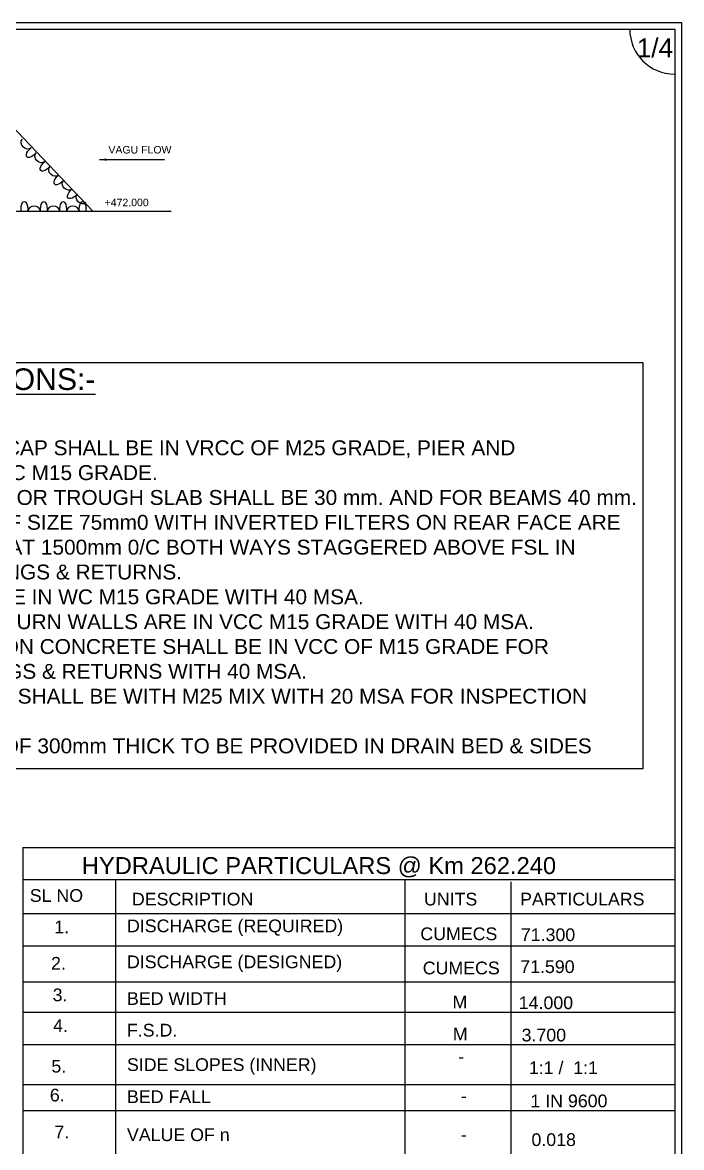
# Model space of a CAD drawing. Header units: millimetres. Extents: x 5124 to 6568637, y 2311 to 91879094.
# Drawn here: x 3379945 to 3388706, y 45950060 to 45965025 of the extents above; entities that cross this region are included whole.
import ezdxf

# ---------------------------------------------------------------- set-up
doc = ezdxf.new("R2010")
doc.units = ezdxf.units.MM
doc.header["$MEASUREMENT"] = 0
for name, color, linetype in [('DIMENSION', 7, 'Continuous'), ('DRAWING', 7, 'Continuous'), ('TEXT', 7, 'Continuous')]:
    doc.layers.add(name, color=color, linetype=linetype)
doc.styles.get("Standard").update_dxf_attribs({"font": 'arial.ttf', "height": 120})
doc.dimstyles.get("Standard").update_dxf_attribs({"dimtxt": 200, "dimasz": 110, "dimexe": 0.18, "dimexo": 0.0625, "dimgap": 0.09, "dimtad": 0, "dimtih": 1, "dimtoh": 1, "dimdec": 0, "dimzin": 0, "dimdsep": 46, "dimtxsty": 'Standard', "dimblk": 'OBLIQUE', "dimcen": 0.09, "dimse1": 1, "dimse2": 1, "dimadec": 0, "dimazin": 0, "dimtfac": 1, "dimtdec": 0, "dimtofl": 0, "dimtmove": 0, "dimatfit": 3, "dimfxl": 1, "dimtolj": 1, "dimtzin": 0, "dimarcsym": 0})

# ---------------------------------------------------------------- blocks, each defined once
blk = doc.blocks.new('_Oblique')
at = {"color": 0, "linetype": 'ByBlock', "lineweight": -2}
blk.add_line((-0.5, -0.5), (0.5, 0.5), dxfattribs=at)

msp = doc.modelspace()

# ---------------------------------------------------------------- linework, layer by layer
at = {"layer": 'DIMENSION'}
for points in [[(3379793.3, 45963658.7), (3380880.2, 45962513.8)], [(3376401, 45962513.8), (3381922.1, 45962513.8)]]:
    msp.add_lwpolyline(points, dxfattribs=at)
at = {"layer": 'DIMENSION', "extrusion": (0, 0, -1)}
for centre, major_axis, ratio, start_param, end_param in [((3380000.6, 45963415.9), (-57.8, 57.4), 0.8079133, 3.1415927, 6.2831853), ((3380075.7, 45963308.6), (71, 71.6), 0.4838731, 1.3374504, 4.9457349), ((3380183.7, 45963234.3), (-57.8, 57.4), 0.8079133, 3.1415927, 6.2831853), ((3380258.9, 45963127), (71, 71.6), 0.4838731, 1.3374504, 4.9457349), ((3380366.9, 45963052.7), (-57.8, 57.4), 0.8079133, 3.1415927, 6.2831853), ((3380442, 45962945.4), (71, 71.6), 0.4838731, 1.3374504, 4.9457349), ((3380547.4, 45962867.9), (-57.8, 57.4), 0.8079133, 3.1415927, 6.2831853), ((3380622.6, 45962760.6), (71, 71.6), 0.4838731, 1.3374504, 4.9457349), ((3380730.6, 45962686.3), (-57.8, 57.4), 0.8079133, 3.1415927, 6.2831853)]:
    msp.add_ellipse(centre, major_axis=major_axis, ratio=ratio, start_param=start_param, end_param=end_param, dxfattribs=at)
at = {"layer": 'DIMENSION'}
for centre, major_axis, ratio, start_param, end_param in [((3379970, 45962541), (0, -100.9), 0.4838731, 1.3374504, 4.9457349), ((3380099, 45962517.7), (-81.5, 0), 0.8079133, 3.1415927, 6.2831853), ((3380227.9, 45962541), (0, -100.9), 0.4838731, 1.3374504, 4.9457349), ((3380356.9, 45962517.7), (-81.5, 0), 0.8079133, 3.1415927, 6.2831853), ((3380485.8, 45962541), (0, -100.9), 0.4838731, 1.3374504, 4.9457349), ((3380614.8, 45962517.7), (-81.5, 0), 0.8079133, 3.1415927, 6.2831853), ((3380743.8, 45962541), (0, -100.9), 0.4838731, 1.3374504, 4.9457349)]:
    msp.add_ellipse(centre, major_axis=major_axis, ratio=ratio, start_param=start_param, end_param=end_param, dxfattribs=at)
at = {"layer": 'DRAWING'}
for points in [[(3337339.5, 45965025.3), (3388705.8, 45965025.3), (3388705.8, 45927310.5), (3337339.5, 45927310.5)], [(3337429.6, 45964935.3), (3388615.7, 45964935.3), (3388615.7, 45927400.6), (3337429.6, 45927400.6)]]:
    msp.add_lwpolyline(points, close=True, dxfattribs=at)
at = {"layer": 'TEXT'}
msp.add_lwpolyline([(3377096, 45960501.5), (3388194, 45960501.5), (3388194, 45955097), (3377096, 45955097)], close=True, dxfattribs=at)
at = {"layer": 'TEXT', "ltscale": 0.02}
for points in [[(3379947.5, 45954052), (3388615.7, 45954052)], [(3379947.5, 45953626.8), (3388615.7, 45953626.8)], [(3381179.2, 45953626.8), (3381179.2, 45946499.7)], [(3385030, 45953626.8), (3385030, 45946499.7)], [(3386435.3, 45953592.2), (3386435.3, 45946499.7)], [(3379947.5, 45953172.6), (3388615.7, 45953172.6)], [(3379947.5, 45952743), (3388615.7, 45952743)], [(3379947.5, 45952264.2), (3388615.7, 45952264.2)], [(3379947.5, 45951859.1), (3388615.7, 45951859.1)], [(3379947.5, 45951429.5), (3388615.7, 45951429.5)], [(3379947.5, 45950897.1), (3388615.7, 45950897.1)], [(3379947.5, 45950553.4), (3388615.7, 45950553.4)]]:
    msp.add_lwpolyline(points, dxfattribs=at)
at = {"layer": 'TEXT'}
for points in [[(3379947.5, 45954052), (3379947.5, 45946499.7)], [(3388615.7, 45954052), (3388615.7, 45946499.7)]]:
    msp.add_lwpolyline(points, dxfattribs=at)
msp.add_arc((3388615.7, 45964935.3), 597.5, 180, 270, dxfattribs=at)

# ---------------------------------------------------------------- texts
at = {"layer": 'DRAWING', "char_height": 169.08, "attachment_point": 1}
for s, insert, width in [('CUMECS', (3385234, 45952987), 1049.458), ('M \\P', (3385666.8, 45951652.4), 169.662)]:
    msp.add_mtext(s, dxfattribs=dict(at, insert=insert, width=width))
at = {"layer": 'TEXT'}
for s, height, p in [('1/4', 250, (3388109.6, 45964562.7)), ('VAGU FLOW', 100, (3381087.1, 45963282.8)), ('+472.000', 100, (3381036.3, 45962581.3))]:
    msp.add_text(s, height=height, dxfattribs=at).set_placement(p)
at = {"layer": 'TEXT', "attachment_point": 1}
for s, insert, char_height, width in [('{\\H1.4486x;\\LSPECIFICATIONS:-\\P\\P}1. TROUGH, PIER CAP SHALL BE IN VRCC OF M25 GRADE, PIER AND FOUNDATION IN CC M15 GRADE. \\P2. CLEAR COVER FOR TROUGH SLAB SHALL BE 30 mm. AND FOR BEAMS 40 mm. \\P3. WEEP HOLES OF SIZE 75mm0 WITH INVERTED FILTERS ON REAR FACE ARE TO BE PROVIDED AT 1500mm 0/C BOTH WAYS STAGGERED ABOVE FSL IN ABUTMENTS & WINGS & RETURNS. \\P4. ABUTMENTS ARE IN WC M15 GRADE WITH 40 MSA. \\P5. WINGS AND RETURN WALLS ARE IN VCC M15 GRADE WITH 40 MSA. \\P6. THE FOUNDATION CONCRETE SHALL BE IN VCC OF M15 GRADE FOR ABUTMENTS, WINGS & RETURNS WITH 40 MSA. \\P7. WEARING COAT SHALL BE WITH M25 MIX WITH 20 MSA FOR INSPECTION PATH BRIDGE. \\P8. BED PITCHING OF 300mm THICK TO BE PROVIDED IN DRAIN BED & SIDES ', (3377327.6, 45960424.2), 198.2235, 10886.009), ('\\PHYDRAULIC PARTICULARS @ Km 262.240', (3380733.9, 45954298.4), 225.439, 9587.73), (' SL NO', (3379976, 45953496.3), 169.08, 1246.691), (' DESCRIPTION ', (3381334, 45953448.5), 169.08, 2881.579), ('UNITS', (3385282.6, 45953448.5), 169.08, 1122.152), ('PARTICULARS', (3386560.1, 45953448.5), 169.08, 2687.742), ('1.', (3380367.8, 45953078.7), 169.08, 249.601), ('DISCHARGE (REQUIRED)', (3381334, 45953092.7), 169.08, 4714.53), ('71.300 ', (3386570.7, 45952974.8), 169.08, 930.583), ('2.', (3380324.5, 45952594.6), 169.08, 249.601), ('DISCHARGE (DESIGNED)', (3381334, 45952614), 169.08, 4692.95), ('  \\PCUMECS \\P ', (3385266, 45952814.3), 169.08, 1054.794), ('\\P71.590', (3386562.6, 45952831.6), 169.08, 1151.34), ('3.', (3380345.6, 45952174.4), 169.08, 249.601), ('BED WIDTH', (3381334, 45952125.9), 169.08, 2134.305), ('M ', (3385661.9, 45952080.2), 169.08, 198.828), ('14.000', (3386542.7, 45952069.9), 169.08, 615.829), ('4.', (3380351.7, 45951765.6), 169.08, 249.601), ('F.S.D.', (3381334, 45951705.4), 169.08, 1042.135), ('3.700 ', (3386580.6, 45951640.3), 169.08, 773.206), ('5.', (3380329.1, 45951225.9), 169.08, 249.601), ('SIDE SLOPES (INNER)', (3381334, 45951246.8), 169.08, 17183.654), ('-', (3385738.4, 45951355), 169.1, 198.828), ('1:1 /  1:1', (3386676.4, 45951205), 169.08, 1239.041), ('6.', (3380308.5, 45950842.2), 169.08, 249.601), ('BED FALL', (3381334, 45950820.2), 169.08, 1805.069), ('-', (3385774.7, 45950831.3), 169.1, 198.828), ('1 IN 9600', (3386697.7, 45950764.2), 169.08, 1182.746), ('7.', (3380368.9, 45950351.9), 169.08, 249.601), ('VALUE OF n', (3381334, 45950313.7), 169.08, 2231.892), ('-', (3385774.7, 45950315.7), 169.1, 198.828), (' 0.018 \\P', (3386645.7, 45950248.6), 169.08, 774.312)]:
    msp.add_mtext(s, dxfattribs=dict(at, insert=insert, char_height=char_height, width=width))

# ---------------------------------------------------------------- leaders
at = {"layer": 'DIMENSION'}
msp.add_leader([(3380969.1, 45963200.9), (3381832.7, 45963200.9)], dimstyle='Standard', override={"dimasz": 95, "dimgap": 0.09, "dimtad": 0, "dimarcsym": 1}, dxfattribs=at)

doc.saveas('drawing.dxf')
